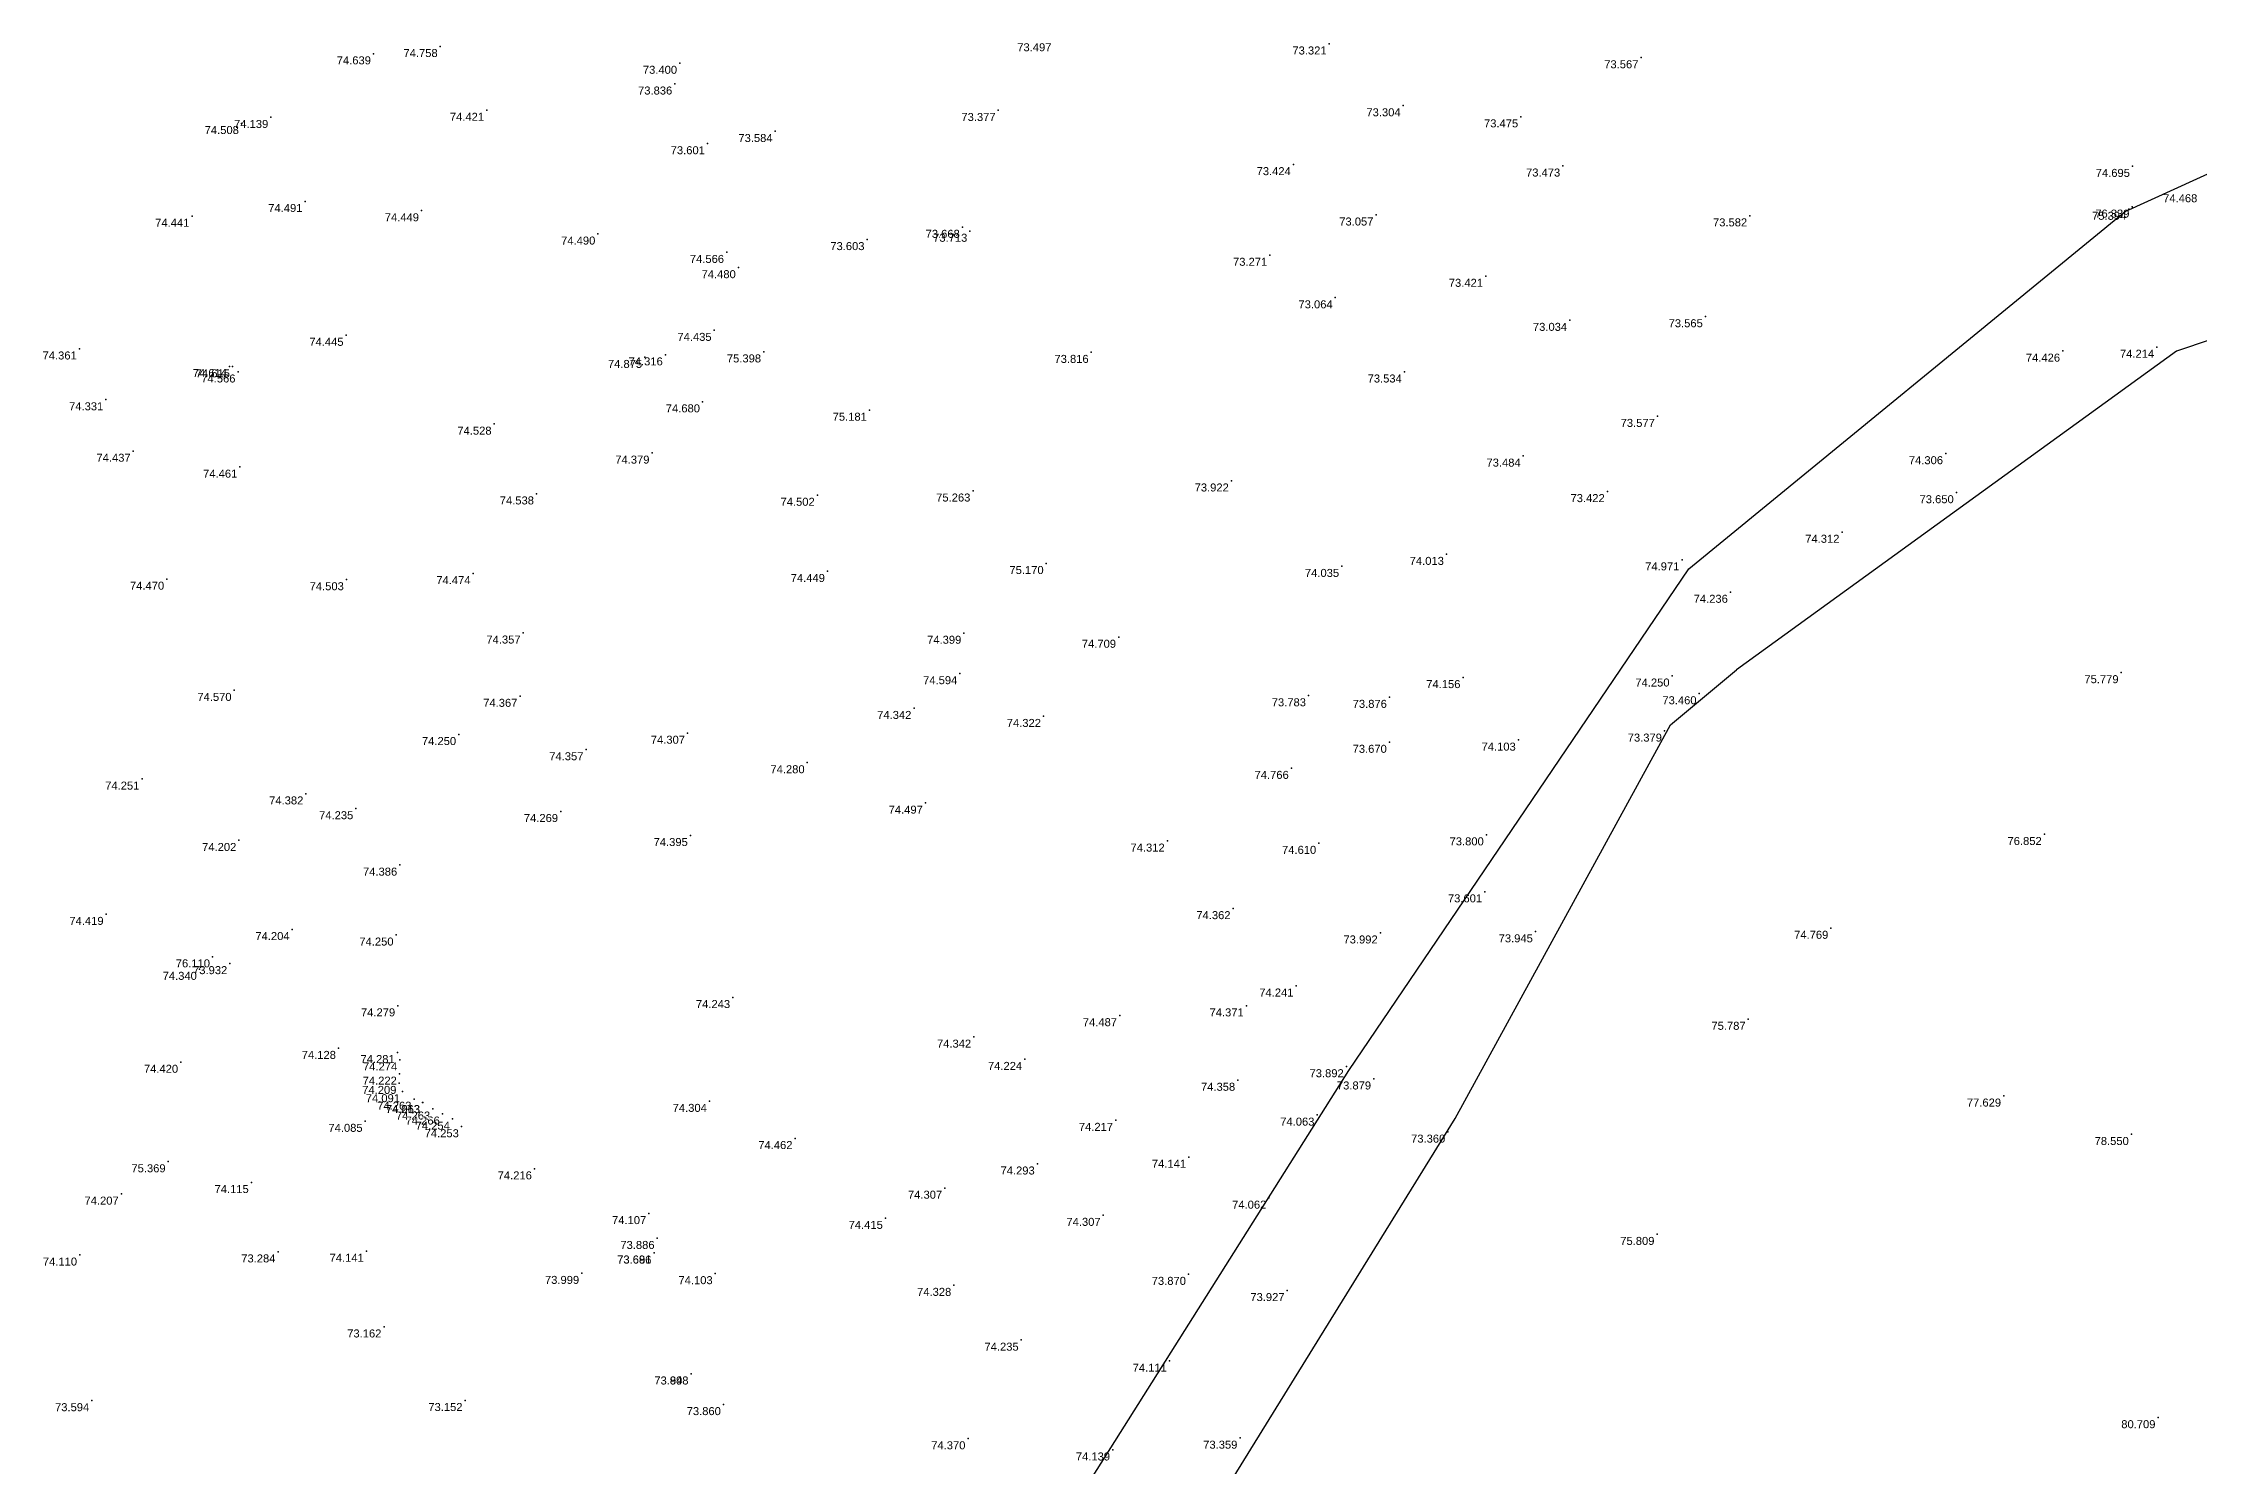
# Model space of a CAD drawing. Header units: millimetres. Extents: x 706139 to 707011, y 753722 to 954403.
# Drawn here: x 706370.1 to 706450.9, y 954026.4 to 954079.8 of the extents above; entities that cross this region are included whole.
import ezdxf
from ezdxf.enums import TextEntityAlignment as Align

# ---------------------------------------------------------------- set-up
doc = ezdxf.new("R2010")
doc.units = ezdxf.units.MM
doc.linetypes.add('SOLID_LINE', pattern=[0])
doc.layers.add('Height', color=7, linetype='Continuous')
doc.layers.add('RD', color=5, linetype='Continuous')
doc.styles.get("Standard").update_dxf_attribs({"font": 'arial.ttf'})

# ---------------------------------------------------------------- blocks, each defined once
blk = doc.blocks.new('FGHFGH')
at = {"layer": 'RD'}
for p, q in [((707696.94116, 954042.28351), (707710.03774, 954048.2462)), ((707680.57874, 954028.8892), (707696.94116, 954042.28351)), ((707713.28074, 954041.8752), (707698.86574, 954037.0482)), ((707698.86574, 954037.0482), (707682.36961, 954025.09828)), ((707667.83274, 954010.0802), (707680.57874, 954028.8892)), ((707679.89534, 954023.03683), (707682.36961, 954025.09828)), ((707671.81999, 954008.27972), (707679.89534, 954023.03683)), ((707657.03374, 953992.9652), (707667.83274, 954010.0802)), ((707660.77011, 953990.39871), (707671.81999, 954008.27972))]:
    blk.add_line(p, q, dxfattribs=at)

msp = doc.modelspace()

# ---------------------------------------------------------------- linework, layer by layer
at = {"color": 0, "linetype": 'SOLID_LINE'}
for p in [(706418.2839, 954079.7814, 73.3207), (706418.2839, 954079.7814, 73.3207), (706418.2839, 954079.7814, 73.3207), (706382.4564, 954079.4115, 74.6394), (706382.4564, 954079.4115, 74.6394), (706382.4564, 954079.4115, 74.6394), (706384.9581, 954079.6857, 74.7577), (706384.9581, 954079.6857, 74.7577), (706384.9581, 954079.6857, 74.7577), (706393.9341, 954079.058, 73.3996), (706393.9341, 954079.058, 73.3996), (706393.9341, 954079.058, 73.3996), (706429.9741, 954079.2647, 73.5671), (706429.9741, 954079.2647, 73.5671), (706429.9741, 954079.2647, 73.5671), (706393.7529, 954078.2808, 73.8359), (706393.7529, 954078.2808, 73.8359), (706393.7529, 954078.2808, 73.8359), (706421.058, 954077.4649, 73.3042), (706421.058, 954077.4649, 73.3042), (706421.058, 954077.4649, 73.3042), (706377.5062, 954076.801, 74.508), (706377.5062, 954076.801, 74.508), (706377.5062, 954076.801, 74.508), (706378.6077, 954077.0276, 74.1387), (706378.6077, 954077.0276, 74.1387), (706378.6077, 954077.0276, 74.1387), (706386.698, 954077.2963, 74.4208), (706386.698, 954077.2963, 74.4208), (706386.698, 954077.2963, 74.4208), (706405.8747, 954077.2898, 73.3775), (706405.8747, 954077.2898, 73.3775), (706405.8747, 954077.2898, 73.3775), (706425.4668, 954077.0493, 73.4752), (706425.4668, 954077.0493, 73.4752), (706425.4668, 954077.0493, 73.4752), (706394.9766, 954076.0426, 73.6008), (706394.9766, 954076.0426, 73.6008), (706394.9766, 954076.0426, 73.6008), (706397.5143, 954076.5019, 73.5839), (706397.5143, 954076.5019, 73.5839), (706397.5143, 954076.5019, 73.5839), (706416.9418, 954075.2588, 73.4238), (706416.9418, 954075.2588, 73.4238), (706416.9418, 954075.2588, 73.4238), (706427.0432, 954075.2067, 73.4729), (706427.0432, 954075.2067, 73.4729), (706427.0432, 954075.2067, 73.4729), (706448.4004, 954075.1927, 74.6947), (706448.4004, 954075.1927, 74.6947), (706448.4004, 954075.1927, 74.6947), (706375.6495, 954073.3243, 74.4408), (706375.6495, 954073.3243, 74.4408), (706375.6495, 954073.3243, 74.4408), (706379.8887, 954073.8771, 74.4907), (706379.8887, 954073.8771, 74.4907), (706379.8887, 954073.8771, 74.4907), (706384.2586, 954073.5292, 74.4493), (706384.2586, 954073.5292, 74.4493), (706384.2586, 954073.5292, 74.4493), (706420.0398, 954073.3713, 73.0568), (706420.0398, 954073.3713, 73.0568), (706420.0398, 954073.3713, 73.0568), (706434.0517, 954073.3384, 73.5816), (706434.0517, 954073.3384, 73.5816), (706434.0517, 954073.3384, 73.5816), (706448.262, 954073.5849, 75.3945), (706448.262, 954073.5849, 75.3945), (706448.262, 954073.5849, 75.3945), (706448.3827, 954073.6673, 76.3392), (706448.3827, 954073.6673, 76.3392), (706448.3827, 954073.6673, 76.3392), (706390.869, 954072.6571, 74.4902), (706390.869, 954072.6571, 74.4902), (706390.869, 954072.6571, 74.4902), (706404.5324, 954072.9094, 73.6685), (706404.5324, 954072.9094, 73.6685), (706404.5324, 954072.9094, 73.6685), (706404.8151, 954072.7615, 73.713), (706404.8151, 954072.7615, 73.713), (706404.8151, 954072.7615, 73.713), (706395.6946, 954071.9679, 74.5661), (706395.6946, 954071.9679, 74.5661), (706395.6946, 954071.9679, 74.5661), (706400.9603, 954072.449, 73.6026), (706400.9603, 954072.449, 73.6026), (706400.9603, 954072.449, 73.6026), (706416.0583, 954071.8616, 73.271), (706416.0583, 954071.8616, 73.271), (706416.0583, 954071.8616, 73.271), (706396.135, 954071.3967, 74.4804), (706396.135, 954071.3967, 74.4804), (706396.135, 954071.3967, 74.4804), (706424.1481, 954071.0729, 73.4208), (706424.1481, 954071.0729, 73.4208), (706424.1481, 954071.0729, 73.4208), (706418.5113, 954070.2671, 73.0638), (706418.5113, 954070.2671, 73.0638), (706418.5113, 954070.2671, 73.0638), (706427.301, 954069.4222, 73.0341), (706427.301, 954069.4222, 73.0341), (706427.301, 954069.4222, 73.0341), (706432.3884, 954069.5579, 73.5649), (706432.3884, 954069.5579, 73.5649), (706432.3884, 954069.5579, 73.5649), (706381.4299, 954068.861, 74.4454), (706381.4299, 954068.861, 74.4454), (706381.4299, 954068.861, 74.4454), (706395.2287, 954069.0462, 74.435), (706395.2287, 954069.0462, 74.435), (706395.2287, 954069.0462, 74.435), (706371.4283, 954068.3493, 74.3608), (706371.4283, 954068.3493, 74.3608), (706371.4283, 954068.3493, 74.3608), (706377.0593, 954067.6914, 74.614), (706377.0593, 954067.6914, 74.614), (706377.0593, 954067.6914, 74.614), (706377.1707, 954067.6811, 74.6147), (706377.1707, 954067.6811, 74.6147), (706377.1707, 954067.6811, 74.6147), (706392.6239, 954068.0328, 74.8749), (706392.6239, 954068.0328, 74.8749), (706392.6239, 954068.0328, 74.8749), (706393.3982, 954068.128, 74.316), (706393.3982, 954068.128, 74.316), (706393.3982, 954068.128, 74.316), (706397.0826, 954068.2389, 75.3983), (706397.0826, 954068.2389, 75.3983), (706397.0826, 954068.2389, 75.3983), (706409.3639, 954068.221, 73.8161), (706409.3639, 954068.221, 73.8161), (706409.3639, 954068.221, 73.8161), (706445.7816, 954068.268, 74.426), (706445.7816, 954068.268, 74.426), (706445.7816, 954068.268, 74.426), (706449.3091, 954068.4153, 74.2141), (706449.3091, 954068.4153, 74.2141), (706449.3091, 954068.4153, 74.2141), (706377.3784, 954067.4876, 74.5662), (706377.3784, 954067.4876, 74.5662), (706377.3784, 954067.4876, 74.5662), (706421.1037, 954067.4863, 73.534), (706421.1037, 954067.4863, 73.534), (706421.1037, 954067.4863, 73.534), (706372.4218, 954066.4448, 74.3311), (706372.4218, 954066.4448, 74.3311), (706372.4218, 954066.4448, 74.3311), (706394.7927, 954066.3678, 74.6798), (706394.7927, 954066.3678, 74.6798), (706394.7927, 954066.3678, 74.6798), (706401.048, 954066.0537, 75.1808), (706401.048, 954066.0537, 75.1808), (706401.048, 954066.0537, 75.1808), (706386.9792, 954065.5314, 74.5278), (706386.9792, 954065.5314, 74.5278), (706386.9792, 954065.5314, 74.5278), (706430.5897, 954065.8212, 73.5769), (706430.5897, 954065.8212, 73.5769), (706430.5897, 954065.8212, 73.5769), (706373.4483, 954064.5164, 74.4367), (706373.4483, 954064.5164, 74.4367), (706373.4483, 954064.5164, 74.4367), (706392.8991, 954064.4458, 74.3786), (706392.8991, 954064.4458, 74.3786), (706392.8991, 954064.4458, 74.3786), (706441.3946, 954064.4235, 74.3056), (706441.3946, 954064.4235, 74.3056), (706441.3946, 954064.4235, 74.3056), (706377.447, 954063.9195, 74.4609), (706377.447, 954063.9195, 74.4609), (706377.447, 954063.9195, 74.4609), (706425.5597, 954064.3338, 73.4843), (706425.5597, 954064.3338, 73.4843), (706425.5597, 954064.3338, 73.4843), (706388.5684, 954062.9157, 74.5385), (706388.5684, 954062.9157, 74.5385), (706388.5684, 954062.9157, 74.5385), (706399.0939, 954062.8662, 74.5024), (706399.0939, 954062.8662, 74.5024), (706399.0939, 954062.8662, 74.5024), (706404.9294, 954063.0247, 75.2629), (706404.9294, 954063.0247, 75.2629), (706404.9294, 954063.0247, 75.2629), (706414.6182, 954063.4017, 73.9223), (706414.6182, 954063.4017, 73.9223), (706414.6182, 954063.4017, 73.9223), (706428.7102, 954063.0032, 73.4223), (706428.7102, 954063.0032, 73.4223), (706428.7102, 954063.0032, 73.4223), (706441.7954, 954062.9612, 73.6498), (706441.7954, 954062.9612, 73.6498), (706441.7954, 954062.9612, 73.6498), (706437.5099, 954061.4783, 74.3118), (706437.5099, 954061.4783, 74.3118), (706437.5099, 954061.4783, 74.3118), (706422.6816, 954060.6499, 74.0132), (706422.6816, 954060.6499, 74.0132), (706422.6816, 954060.6499, 74.0132), (706431.5096, 954060.4443, 74.9706), (706431.5096, 954060.4443, 74.9706), (706431.5096, 954060.4443, 74.9706), (706374.7065, 954059.7204, 74.4697), (706374.7065, 954059.7204, 74.4697), (706374.7065, 954059.7204, 74.4697), (706381.4409, 954059.6995, 74.5034), (706381.4409, 954059.6995, 74.5034), (706381.4409, 954059.6995, 74.5034), (706386.1904, 954059.9286, 74.4742), (706386.1904, 954059.9286, 74.4742), (706386.1904, 954059.9286, 74.4742), (706399.4758, 954060.0093, 74.4487), (706399.4758, 954060.0093, 74.4487), (706399.4758, 954060.0093, 74.4487), (706407.6759, 954060.3078, 75.17), (706407.6759, 954060.3078, 75.17), (706407.6759, 954060.3078, 75.17), (706418.7534, 954060.1982, 74.0348), (706418.7534, 954060.1982, 74.0348), (706418.7534, 954060.1982, 74.0348), (706433.3266, 954059.2292, 74.2358), (706433.3266, 954059.2292, 74.2358), (706433.3266, 954059.2292, 74.2358), (706388.0672, 954057.7014, 74.3573), (706388.0672, 954057.7014, 74.3573), (706388.0672, 954057.7014, 74.3573), (706404.59, 954057.6934, 74.3991), (706404.59, 954057.6934, 74.3991), (706404.59, 954057.6934, 74.3991), (706410.3903, 954057.5435, 74.7092), (706410.3903, 954057.5435, 74.7092), (706410.3903, 954057.5435, 74.7092), (706377.2325, 954055.5505, 74.57), (706377.2325, 954055.5505, 74.57), (706377.2325, 954055.5505, 74.57), (706404.4401, 954056.1781, 74.5935), (706404.4401, 954056.1781, 74.5935), (706404.4401, 954056.1781, 74.5935), (706423.3016, 954056.0308, 74.1563), (706423.3016, 954056.0308, 74.1563), (706423.3016, 954056.0308, 74.1563), (706431.1415, 954056.0904, 74.2496), (706431.1415, 954056.0904, 74.2496), (706431.1415, 954056.0904, 74.2496), (706447.974, 954056.215, 75.779), (706387.9473, 954055.3292, 74.3672), (706387.9473, 954055.3292, 74.3672), (706387.9473, 954055.3292, 74.3672), (706402.7171, 954054.8751, 74.3424), (706402.7171, 954054.8751, 74.3424), (706402.7171, 954054.8751, 74.3424), (706417.5101, 954055.3488, 73.7834), (706417.5101, 954055.3488, 73.7834), (706417.5101, 954055.3488, 73.7834), (706420.5441, 954055.2899, 73.8759), (706420.5441, 954055.2899, 73.8759), (706420.5441, 954055.2899, 73.8759), (706432.1542, 954055.4254, 73.4602), (706432.1542, 954055.4254, 73.4602), (706432.1542, 954055.4254, 73.4602), (706394.231, 954053.9467, 74.3069), (706394.231, 954053.9467, 74.3069), (706394.231, 954053.9467, 74.3069), (706407.5756, 954054.5754, 74.3221), (706407.5756, 954054.5754, 74.3221), (706407.5756, 954054.5754, 74.3221), (706430.8547, 954054.0257, 73.3791), (706430.8547, 954054.0257, 73.3791), (706430.8547, 954054.0257, 73.3791), (706385.651, 954053.8968, 74.2501), (706385.651, 954053.8968, 74.2501), (706385.651, 954053.8968, 74.2501), (706390.4238, 954053.3268, 74.3568), (706390.4238, 954053.3268, 74.3568), (706390.4238, 954053.3268, 74.3568), (706420.5411, 954053.6052, 73.6704), (706420.5411, 954053.6052, 73.6704), (706420.5411, 954053.6052, 73.6704), (706425.3756, 954053.6873, 74.1035), (706425.3756, 954053.6873, 74.1035), (706425.3756, 954053.6873, 74.1035), (706398.7154, 954052.839, 74.2803), (706398.7154, 954052.839, 74.2803), (706398.7154, 954052.839, 74.2803), (706416.8655, 954052.628, 74.7658), (706416.8655, 954052.628, 74.7658), (706416.8655, 954052.628, 74.7658), (706373.7761, 954052.2257, 74.2514), (706373.7761, 954052.2257, 74.2514), (706373.7761, 954052.2257, 74.2514), (706379.9222, 954051.6709, 74.3815), (706379.9222, 954051.6709, 74.3815), (706379.9222, 954051.6709, 74.3815), (706381.7958, 954051.1161, 74.2353), (706381.7958, 954051.1161, 74.2353), (706381.7958, 954051.1161, 74.2353), (706389.4717, 954051.0113, 74.2688), (706389.4717, 954051.0113, 74.2688), (706389.4717, 954051.0113, 74.2688), (706403.1483, 954051.325, 74.4972), (706403.1483, 954051.325, 74.4972), (706403.1483, 954051.325, 74.4972), (706377.4098, 954049.9255, 74.2024), (706377.4098, 954049.9255, 74.2024), (706377.4098, 954049.9255, 74.2024), (706394.3359, 954050.1109, 74.3952), (706394.3359, 954050.1109, 74.3952), (706394.3359, 954050.1109, 74.3952), (706412.2145, 954049.9029, 74.3116), (706412.2145, 954049.9029, 74.3116), (706412.2145, 954049.9029, 74.3116), (706424.1768, 954050.1362, 73.8003), (706424.1768, 954050.1362, 73.8003), (706424.1768, 954050.1362, 73.8003), (706445.0934, 954050.1501, 76.8521), (706445.0934, 954050.1501, 76.8521), (706445.0934, 954050.1501, 76.8521), (706417.8956, 954049.8177, 74.6096), (706417.8956, 954049.8177, 74.6096), (706417.8956, 954049.8177, 74.6096), (706383.4409, 954049.0016, 74.3865), (706383.4409, 954049.0016, 74.3865), (706383.4409, 954049.0016, 74.3865), (706424.1148, 954048.0002, 73.6011), (706424.1148, 954048.0002, 73.6011), (706424.1148, 954048.0002, 73.6011), (706372.4338, 954047.1547, 74.419), (706372.4338, 954047.1547, 74.419), (706372.4338, 954047.1547, 74.419), (706414.6828, 954047.3701, 74.3623), (706414.6828, 954047.3701, 74.3623), (706414.6828, 954047.3701, 74.3623), (706437.0933, 954046.6342, 74.7685), (706437.0933, 954046.6342, 74.7685), (706437.0933, 954046.6342, 74.7685), (706379.4066, 954046.5864, 74.2042), (706379.4066, 954046.5864, 74.2042), (706379.4066, 954046.5864, 74.2042), (706383.3052, 954046.3807, 74.2502), (706383.3052, 954046.3807, 74.2502), (706383.3052, 954046.3807, 74.2502), (706420.1989, 954046.459, 73.9915), (706420.1989, 954046.459, 73.9915), (706420.1989, 954046.459, 73.9915), (706426.0165, 954046.5021, 73.9445), (706426.0165, 954046.5021, 73.9445), (706426.0165, 954046.5021, 73.9445), (706375.9305, 954045.0954, 74.3402), (706375.9305, 954045.0954, 74.3402), (706375.9305, 954045.0954, 74.3402), (706376.423, 954045.5638, 76.1096), (706376.423, 954045.5638, 76.1096), (706376.423, 954045.5638, 76.1096), (706377.0703, 954045.309, 73.9324), (706377.0703, 954045.309, 73.9324), (706377.0703, 954045.309, 73.9324), (706417.0424, 954044.4702, 74.2408), (706417.0424, 954044.4702, 74.2408), (706417.0424, 954044.4702, 74.2408), (706383.3647, 954043.7267, 74.2787), (706383.3647, 954043.7267, 74.2787), (706383.3647, 954043.7267, 74.2787), (706395.9224, 954044.0378, 74.2435), (706395.9224, 954044.0378, 74.2435), (706395.9224, 954044.0378, 74.2435), (706415.1768, 954043.7251, 74.3709), (706415.1768, 954043.7251, 74.3709), (706415.1768, 954043.7251, 74.3709), (706410.4271, 954043.3573, 74.4867), (706410.4271, 954043.3573, 74.4867), (706410.4271, 954043.3573, 74.4867), (706433.993, 954043.223, 75.787), (706381.145, 954042.1316, 74.1283), (706381.145, 954042.1316, 74.1283), (706381.145, 954042.1316, 74.1283), (706383.3479, 954041.9756, 74.2811), (706383.3479, 954041.9756, 74.2811), (706383.3479, 954041.9756, 74.2811), (706404.9598, 954042.5548, 74.3417), (706404.9598, 954042.5548, 74.3417), (706404.9598, 954042.5548, 74.3417), (706375.2291, 954041.6117, 74.42), (706375.2291, 954041.6117, 74.42), (706375.2291, 954041.6117, 74.42), (706383.4282, 954041.1668, 74.2215), (706383.4282, 954041.1668, 74.2215), (706383.4282, 954041.1668, 74.2215), (706383.4415, 954041.6975, 74.2743), (706383.4415, 954041.6975, 74.2743), (706383.4415, 954041.6975, 74.2743), (706406.8708, 954041.719, 74.2243), (706406.8708, 954041.719, 74.2243), (706406.8708, 954041.719, 74.2243), (706418.9266, 954041.4454, 73.8921), (706418.9266, 954041.4454, 73.8921), (706418.9266, 954041.4454, 73.8921), (706419.9524, 954040.9859, 73.8795), (706419.9524, 954040.9859, 73.8795), (706419.9524, 954040.9859, 73.8795), (706383.4125, 954040.8187, 74.2089), (706383.4125, 954040.8187, 74.2089), (706383.4125, 954040.8187, 74.2089), (706383.5466, 954040.508, 74.0908), (706383.5466, 954040.508, 74.0908), (706383.5466, 954040.508, 74.0908), (706383.9733, 954040.2261, 74.2627), (706383.9733, 954040.2261, 74.2627), (706383.9733, 954040.2261, 74.2627), (706414.8571, 954040.9369, 74.3577), (706414.8571, 954040.9369, 74.3577), (706414.8571, 954040.9369, 74.3577), (706443.57, 954040.345, 77.629), (706382.1454, 954039.3977, 74.0852), (706382.1454, 954039.3977, 74.0852), (706382.1454, 954039.3977, 74.0852), (706384.2941, 954040.1005, 74.0134), (706384.2941, 954040.1005, 74.0134), (706384.2941, 954040.1005, 74.0134), (706384.3001, 954040.0989, 74.2634), (706384.3001, 954040.0989, 74.2634), (706384.3001, 954040.0989, 74.2634), (706384.679, 954039.858, 74.2635), (706384.679, 954039.858, 74.2635), (706384.679, 954039.858, 74.2635), (706385.0371, 954039.6708, 74.2662), (706385.0371, 954039.6708, 74.2662), (706385.0371, 954039.6708, 74.2662), (706385.4155, 954039.48, 74.2543), (706385.4155, 954039.48, 74.2543), (706385.4155, 954039.48, 74.2543), (706395.0502, 954040.1458, 74.304), (706395.0502, 954040.1458, 74.304), (706395.0502, 954040.1458, 74.304), (706410.2784, 954039.4349, 74.2168), (706410.2784, 954039.4349, 74.2168), (706410.2784, 954039.4349, 74.2168), (706417.8278, 954039.6306, 74.0626), (706417.8278, 954039.6306, 74.0626), (706417.8278, 954039.6306, 74.0626), (706385.753, 954039.1949, 74.2526), (706385.753, 954039.1949, 74.2526), (706385.753, 954039.1949, 74.2526), (706398.2614, 954038.7523, 74.4616), (706398.2614, 954038.7523, 74.4616), (706398.2614, 954038.7523, 74.4616), (706422.7334, 954038.994, 73.3596), (706422.7334, 954038.994, 73.3596), (706422.7334, 954038.994, 73.3596), (706448.358, 954038.905, 78.55), (706374.7593, 954037.8816, 75.3693), (706374.7593, 954037.8816, 75.3693), (706374.7593, 954037.8816, 75.3693), (706407.3415, 954037.7987, 74.2935), (706407.3415, 954037.7987, 74.2935), (706407.3415, 954037.7987, 74.2935), (706413.0158, 954038.0518, 74.1409), (706413.0158, 954038.0518, 74.1409), (706413.0158, 954038.0518, 74.1409), (706377.8763, 954037.1029, 74.1147), (706377.8763, 954037.1029, 74.1147), (706377.8763, 954037.1029, 74.1147), (706388.4906, 954037.6156, 74.2163), (706388.4906, 954037.6156, 74.2163), (706388.4906, 954037.6156, 74.2163), (706373.0004, 954036.6694, 74.2073), (706373.0004, 954036.6694, 74.2073), (706373.0004, 954036.6694, 74.2073), (706403.8718, 954036.8913, 74.3067), (706403.8718, 954036.8913, 74.3067), (706403.8718, 954036.8913, 74.3067), (706416.0246, 954036.5177, 74.0619), (706416.0246, 954036.5177, 74.0619), (706416.0246, 954036.5177, 74.0619), (706392.7777, 954035.939, 74.1068), (706392.7777, 954035.939, 74.1068), (706392.7777, 954035.939, 74.1068), (706401.6476, 954035.7604, 74.4148), (706401.6476, 954035.7604, 74.4148), (706401.6476, 954035.7604, 74.4148), (706409.8125, 954035.8738, 74.307), (706409.8125, 954035.8738, 74.307), (706409.8125, 954035.8738, 74.307), (706378.8772, 954034.503, 73.2844), (706378.8772, 954034.503, 73.2844), (706378.8772, 954034.503, 73.2844), (706382.1884, 954034.526, 74.1414), (706382.1884, 954034.526, 74.1414), (706382.1884, 954034.526, 74.1414), (706393.09, 954035.008, 73.8858), (706393.09, 954035.008, 73.8858), (706393.09, 954035.008, 73.8858), (706430.575, 954035.159, 75.809), (706371.4398, 954034.385, 74.1101), (706371.4398, 954034.385, 74.1101), (706371.4398, 954034.385, 74.1101), (706390.2631, 954033.6975, 73.9995), (706390.2631, 954033.6975, 73.9995), (706390.2631, 954033.6975, 73.9995), (706392.9694, 954034.463, 73.6906), (706392.9694, 954034.463, 73.6906), (706392.9694, 954034.463, 73.6906), (706392.9711, 954034.4577, 73.6862), (706392.9711, 954034.4577, 73.6862), (706392.9711, 954034.4577, 73.6862), (706395.2677, 954033.6877, 74.1027), (706395.2677, 954033.6877, 74.1027), (706395.2677, 954033.6877, 74.1027), (706404.2136, 954033.2491, 74.328), (706404.2136, 954033.2491, 74.328), (706404.2136, 954033.2491, 74.328), (706413.0111, 954033.6612, 73.8698), (706413.0111, 954033.6612, 73.8698), (706413.0111, 954033.6612, 73.8698), (706416.7076, 954033.0545, 73.9268), (706416.7076, 954033.0545, 73.9268), (706416.7076, 954033.0545, 73.9268), (706382.8487, 954031.6902, 73.1622), (706382.8487, 954031.6902, 73.1622), (706382.8487, 954031.6902, 73.1622), (706406.7398, 954031.1952, 74.2347), (706406.7398, 954031.1952, 74.2347), (706406.7398, 954031.1952, 74.2347), (706394.3624, 954029.9274, 73.9479), (706394.3624, 954029.9274, 73.9479), (706394.3624, 954029.9274, 73.9479), (706394.3628, 954029.9268, 73.8976), (706394.3628, 954029.9268, 73.8976), (706394.3628, 954029.9268, 73.8976), (706412.2955, 954030.4077, 74.1111), (706412.2955, 954030.4077, 74.1111), (706412.2955, 954030.4077, 74.1111), (706371.8959, 954028.9256, 73.5938), (706371.8959, 954028.9256, 73.5938), (706371.8959, 954028.9256, 73.5938), (706385.8906, 954028.9321, 73.1517), (706385.8906, 954028.9321, 73.1517), (706385.8906, 954028.9321, 73.1517), (706395.5759, 954028.7792, 73.8601), (706395.5759, 954028.7792, 73.8601), (706395.5759, 954028.7792, 73.8601), (706449.358, 954028.289, 80.709), (706404.7436, 954027.4981, 74.3703), (706404.7436, 954027.4981, 74.3703), (706404.7436, 954027.4981, 74.3703), (706414.9397, 954027.5218, 73.3591), (706414.9397, 954027.5218, 73.3591), (706414.9397, 954027.5218, 73.3591), (706410.1657, 954027.0791, 74.1394), (706410.1657, 954027.0791, 74.1394), (706410.1657, 954027.0791, 74.1394)]:
    msp.add_point(p, dxfattribs=at)

# ---------------------------------------------------------------- block references
msp.add_blockref('FGHFGH', (-1248.8207, 31.2158))

# ---------------------------------------------------------------- texts
at = {"layer": 'Height', "color": 4, "linetype": 'SOLID_LINE'}
for s, p in [('73.497', (706407.8691, 954079.8026, 73.4966)), ('73.497', (706407.8691, 954079.8026, 73.4966)), ('73.497', (706407.8691, 954079.8026, 73.4966)), ('74.639', (706382.3564, 954079.3115, 74.6394)), ('74.639', (706382.3564, 954079.3115, 74.6394)), ('74.639', (706382.3564, 954079.3115, 74.6394)), ('74.758', (706384.8581, 954079.5857, 74.7577)), ('74.758', (706384.8581, 954079.5857, 74.7577)), ('74.758', (706384.8581, 954079.5857, 74.7577)), ('73.321', (706418.1839, 954079.6814, 73.3207)), ('73.321', (706418.1839, 954079.6814, 73.3207)), ('73.321', (706418.1839, 954079.6814, 73.3207)), ('73.567', (706429.8741, 954079.1647, 73.5671)), ('73.567', (706429.8741, 954079.1647, 73.5671)), ('73.567', (706429.8741, 954079.1647, 73.5671)), ('73.836', (706393.6529, 954078.1808, 73.8359)), ('73.836', (706393.6529, 954078.1808, 73.8359)), ('73.836', (706393.6529, 954078.1808, 73.8359)), ('73.400', (706393.8341, 954078.958, 73.3996)), ('73.400', (706393.8341, 954078.958, 73.3996)), ('73.400', (706393.8341, 954078.958, 73.3996)), ('73.304', (706420.958, 954077.3649, 73.3042)), ('73.304', (706420.958, 954077.3649, 73.3042)), ('73.304', (706420.958, 954077.3649, 73.3042)), ('74.508', (706377.4062, 954076.701, 74.508)), ('74.508', (706377.4062, 954076.701, 74.508)), ('74.508', (706377.4062, 954076.701, 74.508)), ('74.139', (706378.5077, 954076.9276, 74.1387)), ('74.139', (706378.5077, 954076.9276, 74.1387)), ('74.139', (706378.5077, 954076.9276, 74.1387)), ('74.421', (706386.598, 954077.1963, 74.4208)), ('74.421', (706386.598, 954077.1963, 74.4208)), ('74.421', (706386.598, 954077.1963, 74.4208)), ('73.377', (706405.7747, 954077.1898, 73.3775)), ('73.377', (706405.7747, 954077.1898, 73.3775)), ('73.377', (706405.7747, 954077.1898, 73.3775)), ('73.475', (706425.3668, 954076.9493, 73.4752)), ('73.475', (706425.3668, 954076.9493, 73.4752)), ('73.475', (706425.3668, 954076.9493, 73.4752)), ('73.601', (706394.8766, 954075.9426, 73.6008)), ('73.601', (706394.8766, 954075.9426, 73.6008)), ('73.601', (706394.8766, 954075.9426, 73.6008)), ('73.584', (706397.4143, 954076.4019, 73.5839)), ('73.584', (706397.4143, 954076.4019, 73.5839)), ('73.584', (706397.4143, 954076.4019, 73.5839)), ('73.424', (706416.8418, 954075.1588, 73.4238)), ('73.424', (706416.8418, 954075.1588, 73.4238)), ('73.424', (706416.8418, 954075.1588, 73.4238)), ('73.473', (706426.9432, 954075.1067, 73.4729)), ('73.473', (706426.9432, 954075.1067, 73.4729)), ('73.473', (706426.9432, 954075.1067, 73.4729)), ('74.695', (706448.3004, 954075.0927, 74.6947)), ('74.695', (706448.3004, 954075.0927, 74.6947)), ('74.695', (706448.3004, 954075.0927, 74.6947)), ('74.468', (706450.8273, 954074.1424, 74.4681)), ('74.468', (706450.8273, 954074.1424, 74.4681)), ('74.468', (706450.8273, 954074.1424, 74.4681)), ('74.491', (706379.7887, 954073.7771, 74.4907)), ('74.491', (706379.7887, 954073.7771, 74.4907)), ('74.491', (706379.7887, 954073.7771, 74.4907)), ('74.449', (706384.1586, 954073.4292, 74.4493)), ('74.449', (706384.1586, 954073.4292, 74.4493)), ('74.449', (706384.1586, 954073.4292, 74.4493)), ('75.394', (706448.162, 954073.4849, 75.3945)), ('75.394', (706448.162, 954073.4849, 75.3945)), ('75.394', (706448.162, 954073.4849, 75.3945)), ('76.339', (706448.2827, 954073.5673, 76.3392)), ('76.339', (706448.2827, 954073.5673, 76.3392)), ('76.339', (706448.2827, 954073.5673, 76.3392)), ('74.441', (706375.5495, 954073.2243, 74.4408)), ('74.441', (706375.5495, 954073.2243, 74.4408)), ('74.441', (706375.5495, 954073.2243, 74.4408)), ('74.490', (706390.769, 954072.5571, 74.4902)), ('74.490', (706390.769, 954072.5571, 74.4902)), ('74.490', (706390.769, 954072.5571, 74.4902)), ('73.668', (706404.4324, 954072.8094, 73.6685)), ('73.668', (706404.4324, 954072.8094, 73.6685)), ('73.668', (706404.4324, 954072.8094, 73.6685)), ('73.713', (706404.7151, 954072.6615, 73.713)), ('73.713', (706404.7151, 954072.6615, 73.713)), ('73.713', (706404.7151, 954072.6615, 73.713)), ('73.057', (706419.9398, 954073.2713, 73.0568)), ('73.057', (706419.9398, 954073.2713, 73.0568)), ('73.057', (706419.9398, 954073.2713, 73.0568)), ('73.582', (706433.9517, 954073.2384, 73.5816)), ('73.582', (706433.9517, 954073.2384, 73.5816)), ('73.582', (706433.9517, 954073.2384, 73.5816)), ('74.566', (706395.5946, 954071.8679, 74.5661)), ('74.566', (706395.5946, 954071.8679, 74.5661)), ('74.566', (706395.5946, 954071.8679, 74.5661)), ('73.603', (706400.8603, 954072.349, 73.6026)), ('73.603', (706400.8603, 954072.349, 73.6026)), ('73.603', (706400.8603, 954072.349, 73.6026)), ('73.271', (706415.9583, 954071.7616, 73.271)), ('73.271', (706415.9583, 954071.7616, 73.271)), ('73.271', (706415.9583, 954071.7616, 73.271)), ('74.480', (706396.035, 954071.2967, 74.4804)), ('74.480', (706396.035, 954071.2967, 74.4804)), ('74.480', (706396.035, 954071.2967, 74.4804)), ('73.421', (706424.0481, 954070.9729, 73.4208)), ('73.421', (706424.0481, 954070.9729, 73.4208)), ('73.421', (706424.0481, 954070.9729, 73.4208)), ('73.064', (706418.4113, 954070.1671, 73.0638)), ('73.064', (706418.4113, 954070.1671, 73.0638)), ('73.064', (706418.4113, 954070.1671, 73.0638)), ('73.034', (706427.201, 954069.3222, 73.0341)), ('73.034', (706427.201, 954069.3222, 73.0341)), ('73.034', (706427.201, 954069.3222, 73.0341)), ('73.565', (706432.2884, 954069.4579, 73.5649)), ('73.565', (706432.2884, 954069.4579, 73.5649)), ('73.565', (706432.2884, 954069.4579, 73.5649)), ('74.445', (706381.3299, 954068.761, 74.4454)), ('74.445', (706381.3299, 954068.761, 74.4454)), ('74.445', (706381.3299, 954068.761, 74.4454)), ('74.435', (706395.1287, 954068.9462, 74.435)), ('74.435', (706395.1287, 954068.9462, 74.435)), ('74.435', (706395.1287, 954068.9462, 74.435)), ('74.361', (706371.3283, 954068.2493, 74.3608)), ('74.361', (706371.3283, 954068.2493, 74.3608)), ('74.361', (706371.3283, 954068.2493, 74.3608)), ('74.875', (706392.5239, 954067.9328, 74.8749)), ('74.875', (706392.5239, 954067.9328, 74.8749)), ('74.875', (706392.5239, 954067.9328, 74.8749)), ('74.316', (706393.2982, 954068.028, 74.316)), ('74.316', (706393.2982, 954068.028, 74.316)), ('74.316', (706393.2982, 954068.028, 74.316)), ('75.398', (706396.9826, 954068.1389, 75.3983)), ('75.398', (706396.9826, 954068.1389, 75.3983)), ('75.398', (706396.9826, 954068.1389, 75.3983)), ('73.816', (706409.2639, 954068.121, 73.8161)), ('73.816', (706409.2639, 954068.121, 73.8161)), ('73.816', (706409.2639, 954068.121, 73.8161)), ('74.426', (706445.6816, 954068.168, 74.426)), ('74.426', (706445.6816, 954068.168, 74.426)), ('74.426', (706445.6816, 954068.168, 74.426)), ('74.214', (706449.2091, 954068.3153, 74.2141)), ('74.214', (706449.2091, 954068.3153, 74.2141)), ('74.214', (706449.2091, 954068.3153, 74.2141)), ('74.614', (706376.9593, 954067.5914, 74.614)), ('74.614', (706376.9593, 954067.5914, 74.614)), ('74.614', (706376.9593, 954067.5914, 74.614)), ('74.615', (706377.0707, 954067.5811, 74.6147)), ('74.615', (706377.0707, 954067.5811, 74.6147)), ('74.615', (706377.0707, 954067.5811, 74.6147)), ('74.566', (706377.2784, 954067.3876, 74.5662)), ('74.566', (706377.2784, 954067.3876, 74.5662)), ('74.566', (706377.2784, 954067.3876, 74.5662)), ('73.534', (706421.0037, 954067.3863, 73.534)), ('73.534', (706421.0037, 954067.3863, 73.534)), ('73.534', (706421.0037, 954067.3863, 73.534)), ('74.331', (706372.3218, 954066.3448, 74.3311)), ('74.331', (706372.3218, 954066.3448, 74.3311)), ('74.331', (706372.3218, 954066.3448, 74.3311)), ('74.680', (706394.6927, 954066.2678, 74.6798)), ('74.680', (706394.6927, 954066.2678, 74.6798)), ('74.680', (706394.6927, 954066.2678, 74.6798)), ('74.528', (706386.8792, 954065.4314, 74.5278)), ('74.528', (706386.8792, 954065.4314, 74.5278)), ('74.528', (706386.8792, 954065.4314, 74.5278)), ('75.181', (706400.948, 954065.9537, 75.1808)), ('75.181', (706400.948, 954065.9537, 75.1808)), ('75.181', (706400.948, 954065.9537, 75.1808)), ('73.577', (706430.4897, 954065.7212, 73.5769)), ('73.577', (706430.4897, 954065.7212, 73.5769)), ('73.577', (706430.4897, 954065.7212, 73.5769)), ('74.437', (706373.3483, 954064.4164, 74.4367)), ('74.437', (706373.3483, 954064.4164, 74.4367)), ('74.437', (706373.3483, 954064.4164, 74.4367)), ('74.461', (706377.347, 954063.8195, 74.4609)), ('74.461', (706377.347, 954063.8195, 74.4609)), ('74.461', (706377.347, 954063.8195, 74.4609)), ('74.379', (706392.7991, 954064.3458, 74.3786)), ('74.379', (706392.7991, 954064.3458, 74.3786)), ('74.379', (706392.7991, 954064.3458, 74.3786)), ('73.484', (706425.4597, 954064.2338, 73.4843)), ('73.484', (706425.4597, 954064.2338, 73.4843)), ('73.484', (706425.4597, 954064.2338, 73.4843)), ('74.306', (706441.2946, 954064.3235, 74.3056)), ('74.306', (706441.2946, 954064.3235, 74.3056)), ('74.306', (706441.2946, 954064.3235, 74.3056)), ('74.538', (706388.4684, 954062.8157, 74.5385)), ('74.538', (706388.4684, 954062.8157, 74.5385)), ('74.538', (706388.4684, 954062.8157, 74.5385)), ('75.263', (706404.8294, 954062.9247, 75.2629)), ('75.263', (706404.8294, 954062.9247, 75.2629)), ('75.263', (706404.8294, 954062.9247, 75.2629)), ('73.922', (706414.5182, 954063.3017, 73.9223)), ('73.922', (706414.5182, 954063.3017, 73.9223)), ('73.922', (706414.5182, 954063.3017, 73.9223)), ('73.422', (706428.6102, 954062.9032, 73.4223)), ('73.422', (706428.6102, 954062.9032, 73.4223)), ('73.422', (706428.6102, 954062.9032, 73.4223)), ('73.650', (706441.6954, 954062.8612, 73.6498)), ('73.650', (706441.6954, 954062.8612, 73.6498)), ('73.650', (706441.6954, 954062.8612, 73.6498)), ('74.502', (706398.9939, 954062.7662, 74.5024)), ('74.502', (706398.9939, 954062.7662, 74.5024)), ('74.502', (706398.9939, 954062.7662, 74.5024)), ('74.312', (706437.4099, 954061.3783, 74.3118)), ('74.312', (706437.4099, 954061.3783, 74.3118)), ('74.312', (706437.4099, 954061.3783, 74.3118)), ('74.013', (706422.5816, 954060.5499, 74.0132)), ('74.013', (706422.5816, 954060.5499, 74.0132)), ('74.013', (706422.5816, 954060.5499, 74.0132)), ('74.470', (706374.6065, 954059.6204, 74.4697)), ('74.470', (706374.6065, 954059.6204, 74.4697)), ('74.470', (706374.6065, 954059.6204, 74.4697)), ('74.503', (706381.3409, 954059.5995, 74.5034)), ('74.503', (706381.3409, 954059.5995, 74.5034)), ('74.503', (706381.3409, 954059.5995, 74.5034)), ('74.474', (706386.0904, 954059.8286, 74.4742)), ('74.474', (706386.0904, 954059.8286, 74.4742)), ('74.474', (706386.0904, 954059.8286, 74.4742)), ('74.449', (706399.3758, 954059.9093, 74.4487)), ('74.449', (706399.3758, 954059.9093, 74.4487)), ('74.449', (706399.3758, 954059.9093, 74.4487)), ('75.170', (706407.5759, 954060.2078, 75.17)), ('75.170', (706407.5759, 954060.2078, 75.17)), ('75.170', (706407.5759, 954060.2078, 75.17)), ('74.035', (706418.6534, 954060.0982, 74.0348)), ('74.035', (706418.6534, 954060.0982, 74.0348)), ('74.035', (706418.6534, 954060.0982, 74.0348)), ('74.971', (706431.4096, 954060.3443, 74.9706)), ('74.971', (706431.4096, 954060.3443, 74.9706)), ('74.971', (706431.4096, 954060.3443, 74.9706)), ('74.236', (706433.2266, 954059.1292, 74.2358)), ('74.236', (706433.2266, 954059.1292, 74.2358)), ('74.236', (706433.2266, 954059.1292, 74.2358)), ('74.357', (706387.9672, 954057.6014, 74.3573)), ('74.357', (706387.9672, 954057.6014, 74.3573)), ('74.357', (706387.9672, 954057.6014, 74.3573)), ('74.399', (706404.49, 954057.5934, 74.3991)), ('74.399', (706404.49, 954057.5934, 74.3991)), ('74.399', (706404.49, 954057.5934, 74.3991)), ('74.709', (706410.2903, 954057.4435, 74.7092)), ('74.709', (706410.2903, 954057.4435, 74.7092)), ('74.709', (706410.2903, 954057.4435, 74.7092)), ('74.594', (706404.3401, 954056.0781, 74.5935)), ('74.594', (706404.3401, 954056.0781, 74.5935)), ('74.594', (706404.3401, 954056.0781, 74.5935)), ('74.156', (706423.2016, 954055.9308, 74.1563)), ('74.156', (706423.2016, 954055.9308, 74.1563)), ('74.156', (706423.2016, 954055.9308, 74.1563)), ('74.250', (706431.0415, 954055.9904, 74.2496)), ('74.250', (706431.0415, 954055.9904, 74.2496)), ('74.250', (706431.0415, 954055.9904, 74.2496)), ('75.779', (706447.874, 954056.115, 75.779)), ('74.570', (706377.1325, 954055.4505, 74.57)), ('74.570', (706377.1325, 954055.4505, 74.57)), ('74.570', (706377.1325, 954055.4505, 74.57)), ('74.367', (706387.8473, 954055.2292, 74.3672)), ('74.367', (706387.8473, 954055.2292, 74.3672)), ('74.367', (706387.8473, 954055.2292, 74.3672)), ('74.342', (706402.6171, 954054.7751, 74.3424)), ('74.342', (706402.6171, 954054.7751, 74.3424)), ('74.342', (706402.6171, 954054.7751, 74.3424)), ('73.783', (706417.4101, 954055.2488, 73.7834)), ('73.783', (706417.4101, 954055.2488, 73.7834)), ('73.783', (706417.4101, 954055.2488, 73.7834)), ('73.876', (706420.4441, 954055.1899, 73.8759)), ('73.876', (706420.4441, 954055.1899, 73.8759)), ('73.876', (706420.4441, 954055.1899, 73.8759)), ('73.460', (706432.0542, 954055.3254, 73.4602)), ('73.460', (706432.0542, 954055.3254, 73.4602)), ('73.460', (706432.0542, 954055.3254, 73.4602)), ('74.322', (706407.4756, 954054.4754, 74.3221)), ('74.322', (706407.4756, 954054.4754, 74.3221)), ('74.322', (706407.4756, 954054.4754, 74.3221)), ('73.379', (706430.7547, 954053.9257, 73.3791)), ('73.379', (706430.7547, 954053.9257, 73.3791)), ('73.379', (706430.7547, 954053.9257, 73.3791)), ('74.250', (706385.551, 954053.7968, 74.2501)), ('74.250', (706385.551, 954053.7968, 74.2501)), ('74.250', (706385.551, 954053.7968, 74.2501)), ('74.357', (706390.3238, 954053.2268, 74.3568)), ('74.357', (706390.3238, 954053.2268, 74.3568)), ('74.357', (706390.3238, 954053.2268, 74.3568)), ('74.307', (706394.131, 954053.8467, 74.3069)), ('74.307', (706394.131, 954053.8467, 74.3069)), ('74.307', (706394.131, 954053.8467, 74.3069)), ('73.670', (706420.4411, 954053.5052, 73.6704)), ('73.670', (706420.4411, 954053.5052, 73.6704)), ('73.670', (706420.4411, 954053.5052, 73.6704)), ('74.103', (706425.2756, 954053.5873, 74.1035)), ('74.103', (706425.2756, 954053.5873, 74.1035)), ('74.103', (706425.2756, 954053.5873, 74.1035)), ('74.280', (706398.6154, 954052.739, 74.2803)), ('74.280', (706398.6154, 954052.739, 74.2803)), ('74.280', (706398.6154, 954052.739, 74.2803)), ('74.766', (706416.7655, 954052.528, 74.7658)), ('74.766', (706416.7655, 954052.528, 74.7658)), ('74.766', (706416.7655, 954052.528, 74.7658)), ('74.251', (706373.6761, 954052.1257, 74.2514)), ('74.251', (706373.6761, 954052.1257, 74.2514)), ('74.251', (706373.6761, 954052.1257, 74.2514)), ('74.382', (706379.8222, 954051.5709, 74.3815)), ('74.382', (706379.8222, 954051.5709, 74.3815)), ('74.382', (706379.8222, 954051.5709, 74.3815)), ('74.235', (706381.6958, 954051.0161, 74.2353)), ('74.235', (706381.6958, 954051.0161, 74.2353)), ('74.235', (706381.6958, 954051.0161, 74.2353)), ('74.269', (706389.3717, 954050.9113, 74.2688)), ('74.269', (706389.3717, 954050.9113, 74.2688)), ('74.269', (706389.3717, 954050.9113, 74.2688)), ('74.497', (706403.0483, 954051.225, 74.4972)), ('74.497', (706403.0483, 954051.225, 74.4972)), ('74.497', (706403.0483, 954051.225, 74.4972)), ('74.395', (706394.2359, 954050.0109, 74.3952)), ('74.395', (706394.2359, 954050.0109, 74.3952)), ('74.395', (706394.2359, 954050.0109, 74.3952)), ('73.800', (706424.0768, 954050.0362, 73.8003)), ('73.800', (706424.0768, 954050.0362, 73.8003)), ('73.800', (706424.0768, 954050.0362, 73.8003)), ('76.852', (706444.9934, 954050.0501, 76.8521)), ('76.852', (706444.9934, 954050.0501, 76.8521)), ('76.852', (706444.9934, 954050.0501, 76.8521)), ('74.202', (706377.3098, 954049.8255, 74.2024)), ('74.202', (706377.3098, 954049.8255, 74.2024)), ('74.202', (706377.3098, 954049.8255, 74.2024)), ('74.312', (706412.1145, 954049.8029, 74.3116)), ('74.312', (706412.1145, 954049.8029, 74.3116)), ('74.312', (706412.1145, 954049.8029, 74.3116)), ('74.610', (706417.7956, 954049.7177, 74.6096)), ('74.610', (706417.7956, 954049.7177, 74.6096)), ('74.610', (706417.7956, 954049.7177, 74.6096)), ('74.386', (706383.3409, 954048.9016, 74.3865)), ('74.386', (706383.3409, 954048.9016, 74.3865)), ('74.386', (706383.3409, 954048.9016, 74.3865)), ('73.601', (706424.0148, 954047.9002, 73.6011)), ('73.601', (706424.0148, 954047.9002, 73.6011)), ('73.601', (706424.0148, 954047.9002, 73.6011)), ('74.419', (706372.3338, 954047.0547, 74.419)), ('74.419', (706372.3338, 954047.0547, 74.419)), ('74.419', (706372.3338, 954047.0547, 74.419)), ('74.362', (706414.5828, 954047.2701, 74.3623)), ('74.362', (706414.5828, 954047.2701, 74.3623)), ('74.362', (706414.5828, 954047.2701, 74.3623)), ('74.204', (706379.3066, 954046.4864, 74.2042)), ('74.204', (706379.3066, 954046.4864, 74.2042)), ('74.204', (706379.3066, 954046.4864, 74.2042)), ('74.250', (706383.2052, 954046.2807, 74.2502)), ('74.250', (706383.2052, 954046.2807, 74.2502)), ('74.250', (706383.2052, 954046.2807, 74.2502)), ('73.992', (706420.0989, 954046.359, 73.9915)), ('73.992', (706420.0989, 954046.359, 73.9915)), ('73.992', (706420.0989, 954046.359, 73.9915)), ('73.945', (706425.9165, 954046.4021, 73.9445)), ('73.945', (706425.9165, 954046.4021, 73.9445)), ('73.945', (706425.9165, 954046.4021, 73.9445)), ('74.769', (706436.9933, 954046.5342, 74.7685)), ('74.769', (706436.9933, 954046.5342, 74.7685)), ('74.769', (706436.9933, 954046.5342, 74.7685)), ('76.110', (706376.323, 954045.4638, 76.1096)), ('76.110', (706376.323, 954045.4638, 76.1096)), ('76.110', (706376.323, 954045.4638, 76.1096)), ('73.932', (706376.9703, 954045.209, 73.9324)), ('73.932', (706376.9703, 954045.209, 73.9324)), ('73.932', (706376.9703, 954045.209, 73.9324)), ('74.340', (706375.8305, 954044.9954, 74.3402)), ('74.340', (706375.8305, 954044.9954, 74.3402)), ('74.340', (706375.8305, 954044.9954, 74.3402)), ('74.241', (706416.9424, 954044.3702, 74.2408)), ('74.241', (706416.9424, 954044.3702, 74.2408)), ('74.241', (706416.9424, 954044.3702, 74.2408)), ('74.279', (706383.2647, 954043.6267, 74.2787)), ('74.279', (706383.2647, 954043.6267, 74.2787)), ('74.279', (706383.2647, 954043.6267, 74.2787)), ('74.243', (706395.8224, 954043.9378, 74.2435)), ('74.243', (706395.8224, 954043.9378, 74.2435)), ('74.243', (706395.8224, 954043.9378, 74.2435)), ('74.371', (706415.0768, 954043.6251, 74.3709)), ('74.371', (706415.0768, 954043.6251, 74.3709)), ('74.371', (706415.0768, 954043.6251, 74.3709)), ('74.487', (706410.3271, 954043.2573, 74.4867)), ('74.487', (706410.3271, 954043.2573, 74.4867)), ('74.487', (706410.3271, 954043.2573, 74.4867)), ('75.787', (706433.893, 954043.123, 75.787)), ('74.128', (706381.045, 954042.0316, 74.1283)), ('74.128', (706381.045, 954042.0316, 74.1283)), ('74.128', (706381.045, 954042.0316, 74.1283)), ('74.281', (706383.2479, 954041.8756, 74.2811)), ('74.281', (706383.2479, 954041.8756, 74.2811)), ('74.281', (706383.2479, 954041.8756, 74.2811)), ('74.342', (706404.8598, 954042.4548, 74.3417)), ('74.342', (706404.8598, 954042.4548, 74.3417)), ('74.342', (706404.8598, 954042.4548, 74.3417)), ('74.420', (706375.1291, 954041.5117, 74.42)), ('74.420', (706375.1291, 954041.5117, 74.42)), ('74.420', (706375.1291, 954041.5117, 74.42)), ('74.222', (706383.3282, 954041.0668, 74.2215)), ('74.222', (706383.3282, 954041.0668, 74.2215)), ('74.222', (706383.3282, 954041.0668, 74.2215)), ('74.274', (706383.3415, 954041.5975, 74.2743)), ('74.274', (706383.3415, 954041.5975, 74.2743)), ('74.274', (706383.3415, 954041.5975, 74.2743)), ('74.224', (706406.7708, 954041.619, 74.2243)), ('74.224', (706406.7708, 954041.619, 74.2243)), ('74.224', (706406.7708, 954041.619, 74.2243)), ('73.892', (706418.8266, 954041.3454, 73.8921)), ('73.892', (706418.8266, 954041.3454, 73.8921)), ('73.892', (706418.8266, 954041.3454, 73.8921)), ('74.209', (706383.3125, 954040.7187, 74.2089)), ('74.209', (706383.3125, 954040.7187, 74.2089)), ('74.209', (706383.3125, 954040.7187, 74.2089)), ('74.091', (706383.4466, 954040.408, 74.0908)), ('74.091', (706383.4466, 954040.408, 74.0908)), ('74.091', (706383.4466, 954040.408, 74.0908)), ('74.358', (706414.7571, 954040.8369, 74.3577)), ('74.358', (706414.7571, 954040.8369, 74.3577)), ('74.358', (706414.7571, 954040.8369, 74.3577)), ('73.879', (706419.8524, 954040.8859, 73.8795)), ('73.879', (706419.8524, 954040.8859, 73.8795)), ('73.879', (706419.8524, 954040.8859, 73.8795)), ('77.629', (706443.47, 954040.245, 77.629)), ('74.263', (706383.8733, 954040.1261, 74.2627)), ('74.263', (706383.8733, 954040.1261, 74.2627)), ('74.263', (706383.8733, 954040.1261, 74.2627)), ('74.013', (706384.1941, 954040.0005, 74.0134)), ('74.013', (706384.1941, 954040.0005, 74.0134)), ('74.013', (706384.1941, 954040.0005, 74.0134)), ('74.263', (706384.2001, 954039.9989, 74.2634)), ('74.263', (706384.2001, 954039.9989, 74.2634)), ('74.263', (706384.2001, 954039.9989, 74.2634)), ('74.263', (706384.579, 954039.758, 74.2635)), ('74.263', (706384.579, 954039.758, 74.2635)), ('74.263', (706384.579, 954039.758, 74.2635)), ('74.266', (706384.9371, 954039.5708, 74.2662)), ('74.266', (706384.9371, 954039.5708, 74.2662)), ('74.266', (706384.9371, 954039.5708, 74.2662)), ('74.254', (706385.3155, 954039.38, 74.2543)), ('74.254', (706385.3155, 954039.38, 74.2543)), ('74.254', (706385.3155, 954039.38, 74.2543)), ('74.304', (706394.9502, 954040.0458, 74.304)), ('74.304', (706394.9502, 954040.0458, 74.304)), ('74.304', (706394.9502, 954040.0458, 74.304)), ('74.063', (706417.7278, 954039.5306, 74.0626)), ('74.063', (706417.7278, 954039.5306, 74.0626)), ('74.063', (706417.7278, 954039.5306, 74.0626)), ('74.085', (706382.0454, 954039.2977, 74.0852)), ('74.085', (706382.0454, 954039.2977, 74.0852)), ('74.085', (706382.0454, 954039.2977, 74.0852)), ('74.253', (706385.653, 954039.0949, 74.2526)), ('74.253', (706385.653, 954039.0949, 74.2526)), ('74.253', (706385.653, 954039.0949, 74.2526)), ('74.462', (706398.1614, 954038.6523, 74.4616)), ('74.462', (706398.1614, 954038.6523, 74.4616)), ('74.462', (706398.1614, 954038.6523, 74.4616)), ('74.217', (706410.1784, 954039.3349, 74.2168)), ('74.217', (706410.1784, 954039.3349, 74.2168)), ('74.217', (706410.1784, 954039.3349, 74.2168)), ('73.360', (706422.6334, 954038.894, 73.3596)), ('73.360', (706422.6334, 954038.894, 73.3596)), ('73.360', (706422.6334, 954038.894, 73.3596)), ('78.550', (706448.258, 954038.805, 78.55)), ('75.369', (706374.6593, 954037.7816, 75.3693)), ('75.369', (706374.6593, 954037.7816, 75.3693)), ('75.369', (706374.6593, 954037.7816, 75.3693)), ('74.141', (706412.9158, 954037.9518, 74.1409)), ('74.141', (706412.9158, 954037.9518, 74.1409)), ('74.141', (706412.9158, 954037.9518, 74.1409)), ('74.115', (706377.7763, 954037.0029, 74.1147)), ('74.115', (706377.7763, 954037.0029, 74.1147)), ('74.115', (706377.7763, 954037.0029, 74.1147)), ('74.216', (706388.3906, 954037.5156, 74.2163)), ('74.216', (706388.3906, 954037.5156, 74.2163)), ('74.216', (706388.3906, 954037.5156, 74.2163)), ('74.293', (706407.2415, 954037.6987, 74.2935)), ('74.293', (706407.2415, 954037.6987, 74.2935)), ('74.293', (706407.2415, 954037.6987, 74.2935)), ('74.207', (706372.9004, 954036.5694, 74.2073)), ('74.207', (706372.9004, 954036.5694, 74.2073)), ('74.207', (706372.9004, 954036.5694, 74.2073)), ('74.307', (706403.7718, 954036.7913, 74.3067)), ('74.307', (706403.7718, 954036.7913, 74.3067)), ('74.307', (706403.7718, 954036.7913, 74.3067)), ('74.062', (706415.9246, 954036.4177, 74.0619)), ('74.062', (706415.9246, 954036.4177, 74.0619)), ('74.062', (706415.9246, 954036.4177, 74.0619)), ('74.107', (706392.6777, 954035.839, 74.1068)), ('74.107', (706392.6777, 954035.839, 74.1068)), ('74.107', (706392.6777, 954035.839, 74.1068)), ('74.415', (706401.5476, 954035.6604, 74.4148)), ('74.415', (706401.5476, 954035.6604, 74.4148)), ('74.415', (706401.5476, 954035.6604, 74.4148)), ('74.307', (706409.7125, 954035.7738, 74.307)), ('74.307', (706409.7125, 954035.7738, 74.307)), ('74.307', (706409.7125, 954035.7738, 74.307)), ('73.886', (706392.99, 954034.908, 73.8858)), ('73.886', (706392.99, 954034.908, 73.8858)), ('73.886', (706392.99, 954034.908, 73.8858)), ('75.809', (706430.475, 954035.059, 75.809)), ('74.110', (706371.3398, 954034.285, 74.1101)), ('74.110', (706371.3398, 954034.285, 74.1101)), ('74.110', (706371.3398, 954034.285, 74.1101)), ('73.284', (706378.7772, 954034.403, 73.2844)), ('73.284', (706378.7772, 954034.403, 73.2844)), ('73.284', (706378.7772, 954034.403, 73.2844)), ('74.141', (706382.0884, 954034.426, 74.1414)), ('74.141', (706382.0884, 954034.426, 74.1414)), ('74.141', (706382.0884, 954034.426, 74.1414)), ('73.691', (706392.8694, 954034.363, 73.6906)), ('73.691', (706392.8694, 954034.363, 73.6906)), ('73.691', (706392.8694, 954034.363, 73.6906)), ('73.686', (706392.8711, 954034.3577, 73.6862)), ('73.686', (706392.8711, 954034.3577, 73.6862)), ('73.686', (706392.8711, 954034.3577, 73.6862)), ('73.999', (706390.1631, 954033.5975, 73.9995)), ('73.999', (706390.1631, 954033.5975, 73.9995)), ('73.999', (706390.1631, 954033.5975, 73.9995)), ('74.103', (706395.1677, 954033.5877, 74.1027)), ('74.103', (706395.1677, 954033.5877, 74.1027)), ('74.103', (706395.1677, 954033.5877, 74.1027)), ('74.328', (706404.1136, 954033.1491, 74.328)), ('74.328', (706404.1136, 954033.1491, 74.328)), ('74.328', (706404.1136, 954033.1491, 74.328)), ('73.870', (706412.9111, 954033.5612, 73.8698)), ('73.870', (706412.9111, 954033.5612, 73.8698)), ('73.870', (706412.9111, 954033.5612, 73.8698)), ('73.927', (706416.6076, 954032.9545, 73.9268)), ('73.927', (706416.6076, 954032.9545, 73.9268)), ('73.927', (706416.6076, 954032.9545, 73.9268)), ('73.162', (706382.7487, 954031.5902, 73.1622)), ('73.162', (706382.7487, 954031.5902, 73.1622)), ('73.162', (706382.7487, 954031.5902, 73.1622)), ('74.235', (706406.6398, 954031.0952, 74.2347)), ('74.235', (706406.6398, 954031.0952, 74.2347)), ('74.235', (706406.6398, 954031.0952, 74.2347)), ('73.948', (706394.2624, 954029.8274, 73.9479)), ('73.948', (706394.2624, 954029.8274, 73.9479)), ('73.948', (706394.2624, 954029.8274, 73.9479)), ('73.898', (706394.2628, 954029.8268, 73.8976)), ('73.898', (706394.2628, 954029.8268, 73.8976)), ('73.898', (706394.2628, 954029.8268, 73.8976)), ('74.111', (706412.1955, 954030.3077, 74.1111)), ('74.111', (706412.1955, 954030.3077, 74.1111)), ('74.111', (706412.1955, 954030.3077, 74.1111)), ('73.594', (706371.7959, 954028.8256, 73.5938)), ('73.594', (706371.7959, 954028.8256, 73.5938)), ('73.594', (706371.7959, 954028.8256, 73.5938)), ('73.152', (706385.7906, 954028.8321, 73.1517)), ('73.152', (706385.7906, 954028.8321, 73.1517)), ('73.152', (706385.7906, 954028.8321, 73.1517)), ('73.860', (706395.4759, 954028.6792, 73.8601)), ('73.860', (706395.4759, 954028.6792, 73.8601)), ('73.860', (706395.4759, 954028.6792, 73.8601)), ('80.709', (706449.258, 954028.189, 80.709)), ('74.370', (706404.6436, 954027.3981, 74.3703)), ('74.370', (706404.6436, 954027.3981, 74.3703)), ('74.370', (706404.6436, 954027.3981, 74.3703)), ('73.359', (706414.8397, 954027.4218, 73.3591)), ('73.359', (706414.8397, 954027.4218, 73.3591)), ('73.359', (706414.8397, 954027.4218, 73.3591)), ('74.139', (706410.0657, 954026.9791, 74.1394)), ('74.139', (706410.0657, 954026.9791, 74.1394)), ('74.139', (706410.0657, 954026.9791, 74.1394))]:
    msp.add_text(s, height=0.3, dxfattribs=at).set_placement(p, align=Align.TOP_RIGHT)

doc.saveas('drawing.dxf')
